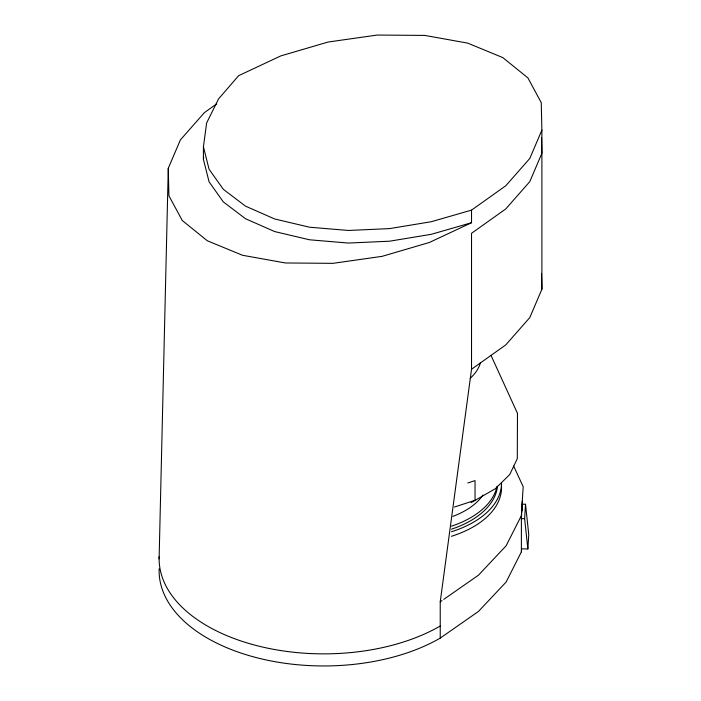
<?xml version="1.0" encoding="UTF-8"?>
<svg xmlns="http://www.w3.org/2000/svg" width="701" height="701" viewBox="0 0 701 701"><rect width="100%" height="100%" fill="white"/><g stroke="black" fill="none" stroke-linecap="round" stroke-linejoin="round"><path stroke-width="1.05" d="M159.109 558.793L168.284 168.266L180.376 139.92L204.377 112.633L216.679 103.879M159.153 568.826A164.674 95.073 0 0 0 259.125 658.318A164.674 95.073 0 0 0 440.228 638.103L478.45 611.456L506.131 582.04L521.386 551.862L521.386 515.603L523.183 486.731L513.649 466.034M522.289 501.162L521.386 518.626L524.628 518.696L527.862 548.979L521.386 548.839M521.386 551.862L521.579 548.769M524.628 518.696L525.522 504.256L522.289 504.185M527.862 548.979L528.756 534.539L525.522 504.256M541.891 130.123L529.79 158.47L505.798 185.756L471.528 210.125L471.528 222.716L431.264 234.318L389.59 241.197L348.388 243.054L309.5 239.786L274.687 231.567L245.525 218.738L223.321 201.906L209.064 181.804L203.421 159.355L203.421 146.763L206.629 122.973L218.546 98.92L238.647 75.673L280.847 55.887L328.112 42.034L377.217 35.05L424.806 35.418L467.655 43.111L502.819 57.605L527.923 77.907L541.251 102.644L541.891 130.123L541.891 289.25L529.79 317.597L505.798 344.883L471.528 369.252L440.228 601.844L440.228 638.103M203.421 159.355L203.711 157.19M521.386 515.603L506.131 545.781L478.45 575.197L443.777 599.364M483.007 495.037C475.891 505.272 464.395 512.054 452.864 516.392M440.228 601.844L441.998 600.608M471.072 502.652L495.309 488.746L509.723 474.559L517.285 458.708L517.478 413.336L490.989 355.328M471.528 222.716L429.319 242.502L382.054 256.356L332.949 263.339L285.36 262.971L242.52 255.278L207.347 240.785L182.242 220.482L168.915 195.745L168.284 168.266M467.812 482.971L475.033 480.597L475.033 500.286L454.397 507.051M471.528 210.125L431.264 221.726L389.59 228.605L348.388 230.463L309.5 227.203L274.687 218.975L245.525 206.155L223.321 189.314L209.064 169.221L203.421 146.763M541.523 137.431L541.891 153.282L529.79 181.638L505.798 208.924L471.528 233.293L471.528 369.252M541.523 273.399L541.891 289.25M522.289 507.428L522.289 510.661M440.228 626.019A164.674 95.073 0 0 1 259.125 646.226A164.674 95.073 0 0 1 159.153 556.734M497.526 486.205A92.401 53.346 0 0 1 451.488 529.202M497.018 486.406A92.401 53.346 0 0 1 451.488 526.179M501.539 482.998A96.247 55.572 0 0 1 451.435 531.77M501.39 484.435A96.247 55.572 0 0 1 451.435 536.3M480.465 362.68A72.159 41.657 0 0 1 470.248 378.268"/></g></svg>
